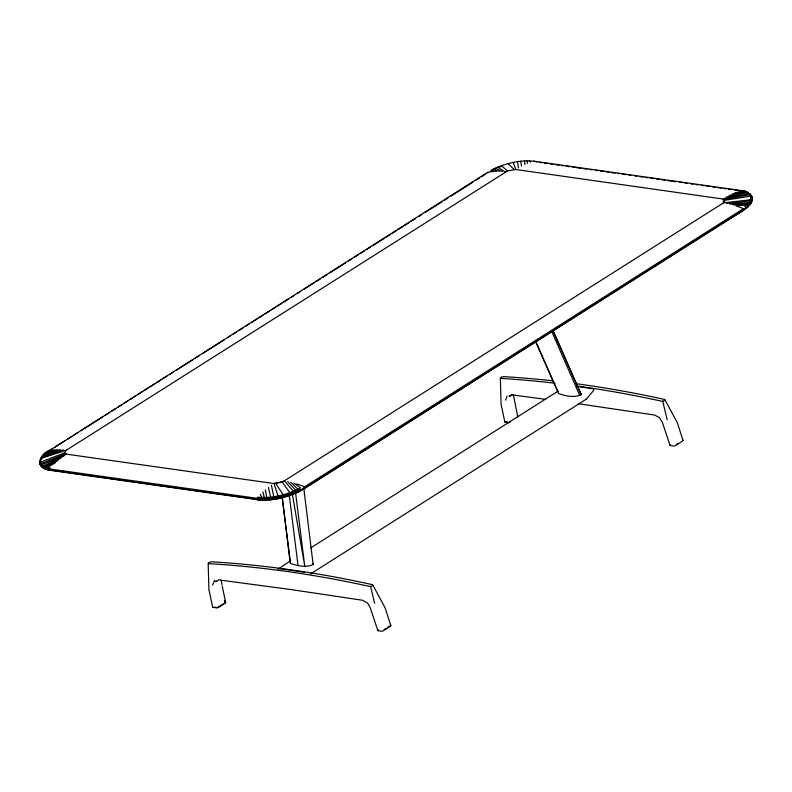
<?xml version="1.0" encoding="UTF-8"?>
<svg xmlns="http://www.w3.org/2000/svg" width="792" height="792" viewBox="0 0 792 792"><rect width="100%" height="100%" fill="white"/><g stroke="black" fill="none" stroke-linecap="round" stroke-linejoin="round"><path stroke-width="1.19" d="M535.382 341.243L558.627 393.565C565.419 396.04 574.428 398.029 581.179 394.634L553.291 330.878M282.209 498.109L290.595 563.439C297.396 565.874 306.385 567.913 313.137 564.508L312.741 563.359M290.129 562.775L282.516 498.99M290.723 560.578L278.22 569.092M51.827 449.876C40.214 451.341 34.729 467.646 50.025 467.825M744.668 206.425C754.024 202.346 751.865 189.813 741.253 190.555L533.828 161.182C518.988 159.707 503.89 163.706 490.733 170.468L496.396 171.389M40.204 462.271L64.538 452.875L66.419 450.163L507.603 170.894L515.8 169.508L724.423 199.247L750.37 194.644M724.423 199.247L725.314 200.178L723.433 202.9L282.249 482.17L274.052 483.556L66.637 454.182L64.538 452.875M505.672 400.148L507.009 396.059M41.134 459.202L43.174 455.36M212.682 607.216L208.9 589.505L208.167 563.171A4.455 1.366 -18.2 0 1 209.751 562.162L211.365 561.795A1761.497 1067.349 57.6 0 1 372.309 584.625L372.705 585.248A4.455 1.871 -11.7 0 1 371.121 586.248L369.448 586.407A1761.497 1067.349 57.6 0 0 208.514 563.637M575.933 383.665A1761.497 1067.23 57.6 0 1 664.498 399.435L664.894 400.059A4.455 1.871 -11.7 0 1 663.31 401.059L661.637 401.217A1761.497 1067.23 57.6 0 0 576.675 385.971M48.213 451.381L487.941 172.112L493.594 171.488M212.543 585.06L214.81 580.1M504.87 422.027L501.088 404.316L500.356 377.982A4.455 1.366 -18.2 0 1 501.94 376.972L503.554 376.616M303.88 488.981L747.886 206.92A33.224 12.127 -15 0 0 751.717 200.752M747.232 205.88L751.143 202.9M293.812 483.001L300.544 487.912C287.387 494.673 272.29 498.673 257.44 497.198L257.647 499.742L261.35 500.118L270.745 499.831L278.428 498.643A33.224 12.127 -15 0 0 299.425 491.495L742.807 210.791L747.886 206.92M303.494 487.535L743.5 208.652M48.777 451.024L51.916 449.034M55.054 447.044L64.459 441.085M67.587 439.105L71.765 436.451M73.854 435.125L78.042 432.482M81.17 430.492L103.118 416.582M105.207 415.255L109.385 412.612M111.474 411.286L115.652 408.632M117.751 407.316L121.928 404.663M124.017 403.336L128.195 400.693M130.284 399.366L135.511 396.05M137.6 394.733L141.778 392.08M143.867 390.753L148.045 388.11M150.143 386.783L154.321 384.13M156.41 382.803L160.588 380.16M162.677 378.833L166.855 376.18M169.993 374.2L173.131 372.21M176.26 370.22L192.981 359.627M195.07 358.301L199.247 355.657M202.386 353.668L224.324 339.758M227.462 337.768L230.601 335.788M232.69 334.462L236.867 331.808M238.956 330.492L243.134 327.838M245.223 326.512L249.411 323.869M251.5 322.542L256.717 319.226M258.816 317.909L262.993 315.256M265.082 313.929L269.26 311.286M271.349 309.959L275.527 307.306M277.616 305.979L281.803 303.336M283.892 302.009L288.07 299.366M291.208 297.376L294.337 295.386M297.475 293.396L300.604 291.416M303.742 289.427L314.196 282.803M316.285 281.477L320.463 278.833M322.552 277.507L326.73 274.854M329.868 272.874L345.54 262.934M348.678 260.954L351.806 258.964M354.945 256.974L358.083 254.984M360.172 253.668L364.35 251.014M366.439 249.688L370.616 247.045M372.705 245.718L384.199 238.432M386.288 237.105L390.476 234.462M392.565 233.135L396.743 230.482M398.831 229.165L403.009 226.512M405.098 225.185L409.276 222.542M411.375 221.215L415.553 218.562M418.681 216.582L421.819 214.592M424.957 212.602L441.669 202.01M443.767 200.683L447.945 198.03M451.074 196.05L473.022 182.14M476.16 180.15L479.289 178.17M481.378 176.844L485.555 174.19M511.741 394.644L509.048 396.346L513.671 394.812M310.563 548.005L558.033 391.159M310.494 573.962L586.219 399.208M384.16 629.581L386.031 628.403M387.892 627.214L389.763 626.036M676.348 444.391L678.219 443.203M487.654 172.864L488.228 172.507M47.708 467.399L55.549 462.538M725.809 220.928L728.996 219.028M731.125 217.76L742.807 210.791M46.223 467.013L57.935 460.508M39.877 462.35A34.175 12.474 -15 0 0 39.996 464.34L43.471 468.092L50.025 469.993L257.45 499.366L263.914 499.762L274.082 498.881A34.175 12.474 -15 0 0 294.525 493.198L304.346 488.209L303.336 486.268L296.881 483.922M44.768 466.498L60.994 458.093M43.392 465.844L64.004 455.925M493.01 169.884L495.297 168.815M215.444 581.486L219.81 579.605M41.788 464.726L66.637 454.182M40.907 463.736L65.419 453.806M42.144 456.598A34.175 12.425 -15.3 0 0 41.273 465.795L44.392 467.617L49.748 468.963L257.172 498.336L266.548 498.633A34.175 12.474 -15 0 0 290.446 493.624L298.703 490.159L303.762 489.05M498.643 167.419L501.277 166.419M44.778 453.41L54.737 449.638M745.411 208.563L746.47 208.167M43.53 454.568L57.529 449.539M299.277 491.05L302.049 490.09M41.214 457.42L63.39 449.807M42.471 455.717L60.439 449.599M40.59 458.598L66.419 450.163M278.2 568.527L304.237 572.21M296.96 492.139L299.425 491.495M725.878 197.257L747.886 192.535M734.907 192.803L743.569 190.981M729.006 195.545L746.51 191.882M732.283 193.941L745.044 191.367M749.479 193.654L723.215 198.881L723.433 202.9L750.677 199.772M725.314 200.178L751.073 196.109M745.371 207.365L747.321 207.068A34.175 12.474 -15 0 0 752.281 197.762L751.549 196.267M290.446 493.624L294.525 493.198M726.502 203.405L750.064 200.96M746.49 204.97L735.748 205.772L742.203 208.118M729.571 204.049L748.806 202.663M732.679 204.851L747.737 203.811M274.082 498.881L278.428 498.643M743.807 209.662L744.49 209.662M216.117 581.516L216.859 581.536M274.052 499.415L266.548 498.633M270.745 499.831L266.528 499.683L264.053 498.722M512.771 394.96L545.559 399.346M578.348 403.742L654.618 415.048L659.528 417.661L662.369 422.344L670.022 445.381M220.582 580.15L291.02 589.575L362.419 600.237L367.528 603.029L370.181 607.533L377.833 630.571M536.986 162.043L533.828 161.182M539.431 162.39L541.867 162.736M544.312 163.083L547.965 163.607M550.41 163.944L552.846 164.29M555.291 164.637L558.954 165.162M561.389 165.498L563.835 165.845M566.27 166.191L569.933 166.716M572.368 167.062L580.912 168.27M583.357 168.617L587.011 169.132M589.456 169.478L591.891 169.825M595.554 170.339L597.99 170.686M600.435 171.032L604.098 171.547M606.533 171.894L608.979 172.24M611.414 172.587L615.077 173.101M617.513 173.448L619.958 173.794M622.393 174.141L626.056 174.656M628.501 175.002L630.937 175.349M634.6 175.874L637.035 176.22M639.481 176.557L643.144 177.081M645.579 177.428L648.024 177.774M650.46 178.121L654.123 178.636M656.558 178.982L659.003 179.329M661.439 179.675L665.102 180.19M667.537 180.536L676.081 181.744M679.744 182.259L682.179 182.605M684.625 182.952L687.06 183.298M690.723 183.813L693.168 184.16M695.604 184.506L698.049 184.853M701.702 185.377L704.147 185.714M706.583 186.061L710.246 186.585M712.691 186.932L715.126 187.268M717.572 187.615L721.225 188.14M723.67 188.486L726.106 188.833M728.551 189.169L732.204 189.694M734.649 190.04L741.965 191.07L741.253 190.555M577.427 386.447L593.475 388.892L593.683 390.367L586.397 399.059A2.099 1.396 70.8 0 1 585.585 399.376M257.45 499.366L259.261 499.94L49.985 470.3L44.877 468.775L41.679 466.884M748.806 194.01L750.4 194.258L744.143 191.466M266.449 500.148L261.617 498.703M263.805 500.197L259.558 498.594M505.94 421.71L507.781 422.126M214.672 607.108L217.444 607.731L224.918 602.999L224.413 600.683M253.262 498.524L259.261 499.94M259.4 499.594L261.35 500.118M49.748 468.963C51.619 472.428 45.194 468.577 44.392 467.617M50.233 470.369L45.986 468.171M40.719 465.835L44.877 468.775L48.193 469.933M493.337 169.122L499.307 171.448M46.431 469.418L43.471 468.092L41.323 465.785M495.525 168.092L502.257 171.646M497.802 167.122L505.286 172.003M501.415 165.746L507.603 170.894M43.045 466.983L44.916 468.745M290.694 482.209L297.94 489.258M508.127 163.657L514.058 169.458M39.996 464.34L42.966 467.577M287.635 481.556L295.753 490.278M293.466 491.258L284.566 481.051L274.052 483.556L277.992 495.94M529.323 160.825L530.491 162.271M500.247 378.2L500.702 378.418A1761.497 1067.23 57.6 0 1 555.103 383.229M282.249 482.17L289.862 492.634M580.774 393.476L581.249 394.188M275.784 483.595L283.15 494.713M664.993 399.782L677.318 422.69L682.971 440.342M372.794 584.971L385.13 607.88L390.783 625.532M260.311 494.357L261.944 497.554M552.895 330.7L581.179 394.634M536.006 341.956L557.756 391.347M551.489 330.937L579.774 395.515M513.275 162.429L515.8 169.508M742.936 209.019L743.213 210.048M370.537 586.407L374.636 603.247M662.726 401.217L667.211 419.81M268.419 487.466L270.656 497.128M262.974 491.911L264.201 497.564M517.819 416.988L513.463 395.208M222.176 586.08L225.631 602.177M271.418 485.298L273.765 496.713M520.621 161.241L521.591 166.171M265.36 489.882L266.755 497.475M292.357 494.218L304.742 566.132L295.545 492.515M527.076 160.806L527.482 163.429M517.513 161.667L518.463 167.884M221.275 580.397L221.899 584.674M289.337 495.782L298.03 565.617M303.841 488.605L313.137 564.508M524.522 160.905L524.868 164.568M41.946 466.547A33.224 12.127 -15 0 1 41.164 465.043M390.377 625.373A1.594 0.584 -15 0 1 390.486 626.165A90.912 33.175 -15 0 1 383.318 630.709A1.594 0.584 -15 0 1 381.19 631.194L378.388 630.798A2.188 0.802 -15 0 1 378.249 629.689M750.351 194.278A34.175 12.514 -14.7 0 1 749.826 203.425M225.076 601.96A2.188 0.802 -15 0 1 225.215 603.058L218.82 607.108A2.188 0.802 -15 0 1 215.889 607.781L213.088 607.385A1.594 0.584 -15 0 1 212.642 606.929M503.563 376.636A1761.497 1067.23 57.6 0 1 553.083 380.863M670.438 444.5A2.188 0.802 -15 0 0 670.577 445.599L673.378 446.005A1.594 0.584 -15 0 0 675.507 445.52A90.912 33.175 -15 0 0 682.674 440.976A1.594 0.584 -15 0 0 682.565 440.184M510.068 422.334A2.188 0.802 -15 0 1 508.078 422.591L505.276 422.195A1.594 0.584 -15 0 1 504.831 421.74"/></g></svg>
